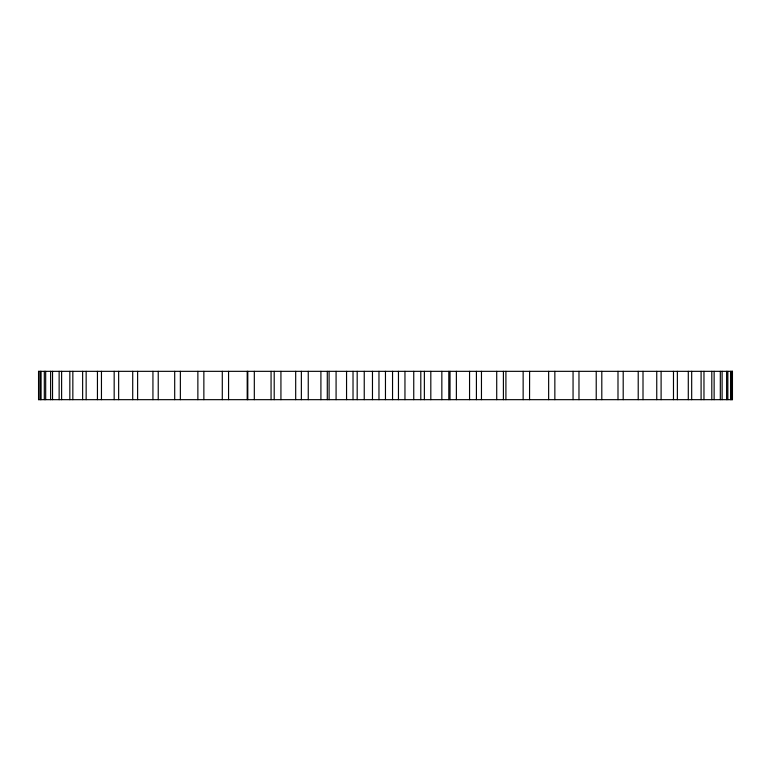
<?xml version="1.0" encoding="UTF-8"?>
<svg xmlns="http://www.w3.org/2000/svg" width="771" height="771" viewBox="0 0 771 771"><rect width="100%" height="100%" fill="white"/><g stroke="black" fill="none" stroke-linecap="round" stroke-linejoin="round"><path stroke-width="1.16" d="M732.383 371.333L732.383 399.667M731.293 371.333L731.293 399.667M730.648 371.333L730.648 399.667M727.843 371.333L727.843 399.667M726.619 371.333L726.619 399.667M722.109 371.333L722.109 399.667M720.316 371.333L720.316 399.667M714.129 371.333L714.129 399.667M711.797 371.333L711.797 399.667M703.971 371.333L703.971 399.667M701.09 371.333L701.09 399.667M691.683 371.333L691.683 399.667M688.291 371.333L688.291 399.667M677.372 371.333L677.372 399.667M673.478 371.333L673.478 399.667M661.104 371.333L661.104 399.667M656.747 371.333L656.747 399.667M643.004 371.333L643.004 399.667M638.215 371.333L638.215 399.667M623.199 371.333L623.199 399.667M617.995 371.333L617.995 399.667M601.804 371.333L601.804 399.667M596.224 371.333L596.224 399.667M578.973 371.333L578.973 399.667M573.055 371.333L573.055 399.667M554.85 371.333L554.85 399.667M548.644 371.333L548.644 399.667M529.61 371.333L529.552 399.667M523.143 371.333L523.143 399.667M505.911 371.333L505.911 399.667M503.405 371.333L503.405 399.667M496.717 371.333L496.717 399.667M481.461 371.333L481.461 399.667M476.411 371.333L476.411 399.667M469.558 371.333L469.558 399.667M456.374 371.333L456.374 399.667M450.023 371.333L450.023 399.667M448.809 371.333L448.809 399.667M441.841 371.333L441.841 399.667M430.816 371.333L430.816 399.667M424.368 371.333L424.368 399.667M420.793 371.333L420.793 399.667M413.748 371.333L413.748 399.667M404.958 371.333L404.958 399.667M398.462 371.333L398.462 399.667M392.545 371.333L392.545 399.667M385.461 371.333L385.461 399.667M378.966 371.333L378.966 399.667M372.47 371.333L372.47 399.667M364.24 371.333L364.24 399.667M357.185 371.333L357.185 399.667M353.022 371.333L353.022 399.667M346.555 371.333L346.555 399.667M336.079 371.333L336.079 399.667M329.092 371.333L329.092 399.667M327.29 371.333L327.29 399.667M320.909 371.333L320.909 399.667M308.255 371.333L308.255 399.667M301.365 371.333L301.365 399.667M295.688 371.333L295.688 399.667M280.933 371.333L280.933 399.667M274.206 371.333L274.206 399.667M271.064 371.333L271.064 399.667M254.314 371.333L254.314 399.667M247.79 371.333L247.79 399.667M247.202 371.333L247.202 399.667M228.563 371.333L228.563 399.667M222.289 371.333L222.289 399.667M203.862 371.333L203.862 399.667M197.868 371.333L197.868 399.667M180.366 371.333L180.366 399.667M174.699 371.333L174.699 399.667M158.238 371.333L158.238 399.667M152.937 371.333L152.937 399.667M137.614 371.333L137.614 399.667M132.718 371.333L132.718 399.667M118.647 371.333L118.647 399.667M114.175 371.333L114.175 399.667M101.454 371.333L101.454 399.667M97.445 371.333L97.445 399.667M86.15 371.333L86.15 399.667M82.632 371.333L82.632 399.667M72.84 371.333L72.84 399.667M69.833 371.333L69.833 399.667M61.613 371.333L61.613 399.667M59.136 371.333L59.136 399.667M52.534 371.333L52.534 399.667M50.607 371.333L50.607 399.667M45.672 371.333L45.672 399.667M44.313 371.333L44.313 399.667M41.075 371.333L41.075 399.667M40.285 371.333L40.285 399.667M38.762 371.333L38.762 399.667M732.45 371.333L38.55 371.333L38.55 399.667L732.45 399.667L732.45 371.333"/></g></svg>
